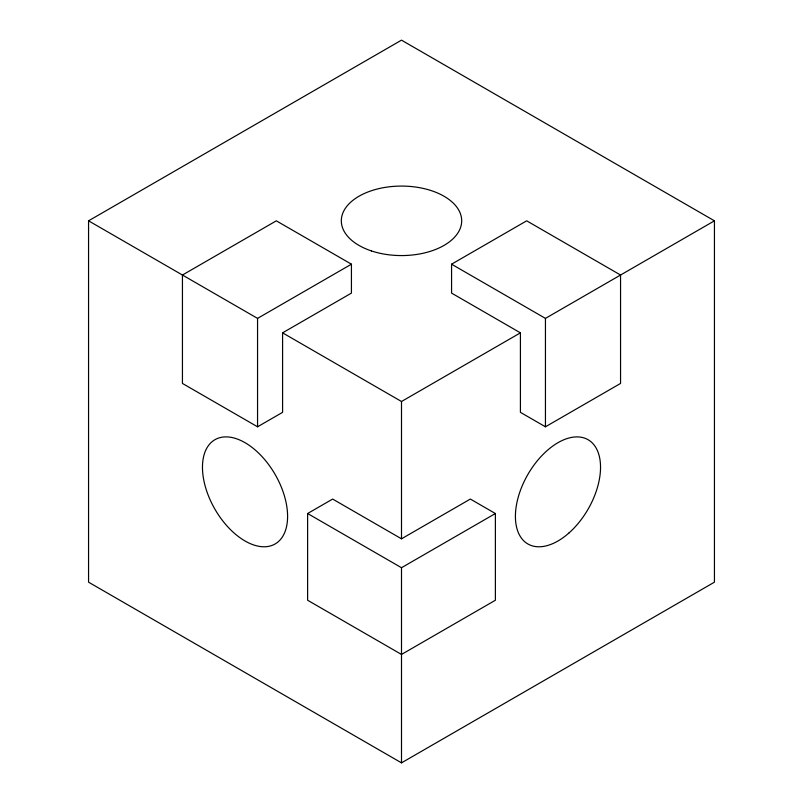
<?xml version="1.0" encoding="UTF-8"?>
<svg xmlns="http://www.w3.org/2000/svg" width="803" height="803" viewBox="0 0 803 803"><rect width="100%" height="100%" fill="white"/><g stroke="black" fill="none" stroke-linecap="round" stroke-linejoin="round"><path stroke-width="1.2" d="M88.561 220.825L401.5 40.15L714.439 220.825L714.439 582.175L401.5 762.85L88.561 582.175L88.561 220.825L257.552 318.389L351.433 264.187L351.433 293.095L282.586 332.844L282.586 412.34L257.552 426.794L182.442 383.432L182.442 275.027L276.322 220.825L351.433 264.187M451.567 264.187L526.678 220.825L620.558 275.027L620.558 383.432L545.448 426.794L520.414 412.34L520.414 332.844L451.567 293.095L451.567 264.187L545.448 318.389L714.439 220.825M282.586 332.844L401.5 401.5L520.414 332.844M307.619 513.519L332.653 499.064L401.5 538.813L470.347 499.064L495.381 513.519L495.381 600.242L401.5 654.445L307.619 600.242L307.619 513.519L401.5 567.721L495.381 513.519M545.448 318.389L545.448 426.794M401.5 401.5L401.5 538.813M401.5 567.721L401.5 762.85M257.552 318.389L257.552 426.794M202.466 467.266A60.185 34.75 60 0 0 266.315 546.682A60.185 34.75 60 0 0 266.315 461.564A60.185 34.75 60 0 0 202.466 467.266M568.986 532.951A60.185 34.75 -60 0 0 588.067 439.713A60.185 34.75 -60 0 0 516.861 502.849A60.185 34.75 -60 0 0 568.986 532.951M371.408 250.917A60.185 34.75 0 0 0 461.685 220.825A60.185 34.75 0 0 0 371.408 190.733A60.185 34.75 0 0 0 371.408 250.917"/></g></svg>
